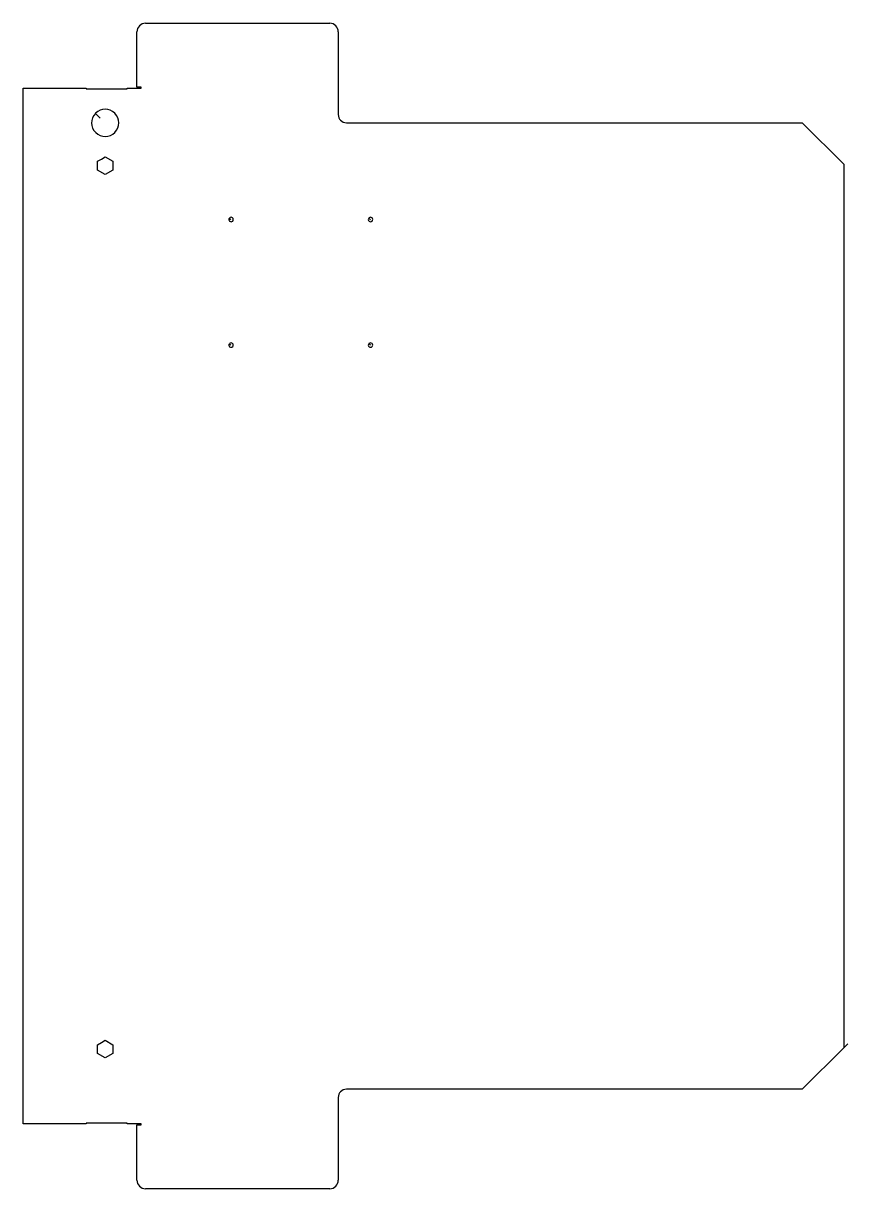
# Model space of a CAD drawing. Extents: x 889 to 1486, y 2140 to 2985.
import ezdxf

# ---------------------------------------------------------------- set-up
doc = ezdxf.new("R2010")
doc.units = 0

msp = doc.modelspace()

# ---------------------------------------------------------------- linework, layer by layer
for p, q in [((977.81, 2984.65), (1111.31, 2984.65)), ((971.66, 2938.35), (971.66, 2978.5)), ((1117.46, 2978.5), (1117.46, 2918.5)), ((974.66, 2938.35), (971.66, 2938.35)), ((974.66, 2937.65), (974.66, 2938.35)), ((889.35, 2187.35), (889.35, 2937.65)), ((889.35, 2937.65), (934.96, 2937.65)), ((934.96, 2937.65), (934.96, 2937.15)), ((934.96, 2937.15), (964.66, 2937.15)), ((964.66, 2937.15), (964.66, 2937.65)), ((964.66, 2937.65), (974.66, 2937.65)), ((945.02, 2915.93), (941.59, 2919.36)), ((1123.31, 2912.65), (1453.53, 2912.65)), ((1453.53, 2912.65), (1483.62, 2882.56)), ((945.91, 2886.26), (948.66, 2887.85)), ((948.66, 2887.85), (954.16, 2884.68)), ((943.16, 2884.68), (945.91, 2886.26)), ((943.16, 2878.32), (943.16, 2884.68)), ((954.16, 2884.68), (954.16, 2878.32)), ((1483.62, 2882.56), (1483.62, 2242.5)), ((948.66, 2875.15), (943.16, 2878.32)), ((954.16, 2878.32), (948.66, 2875.15)), ((1039.71, 2842.39), (1038.58, 2843.52)), ((1140.71, 2842.39), (1139.58, 2843.52)), ((1039.71, 2751.39), (1038.58, 2752.52)), ((1140.71, 2751.39), (1139.58, 2752.52)), ((943.16, 2244.68), (945.91, 2246.26)), ((945.91, 2246.26), (948.66, 2247.85)), ((948.66, 2247.85), (954.16, 2244.68)), ((943.16, 2238.32), (943.16, 2244.68)), ((948.66, 2235.15), (943.16, 2238.32)), ((954.16, 2238.32), (948.66, 2235.15)), ((954.16, 2244.68), (954.16, 2238.32)), ((1483.58, 2242.39), (1453.53, 2212.35)), ((1486.4, 2245.22), (1483.58, 2242.39)), ((1453.53, 2212.35), (1123.31, 2212.35)), ((1117.46, 2206.5), (1117.46, 2146.5)), ((934.96, 2187.35), (889.35, 2187.35)), ((964.66, 2187.85), (934.96, 2187.85)), ((934.96, 2187.85), (934.96, 2187.35)), ((964.66, 2187.35), (964.66, 2187.85)), ((974.66, 2187.35), (964.66, 2187.35)), ((974.66, 2186.65), (974.66, 2187.35)), ((971.66, 2146.5), (971.66, 2186.65)), ((971.66, 2186.65), (974.66, 2186.65)), ((1111.31, 2140.35), (977.81, 2140.35))]:
    msp.add_line(p, q)
for centre, radius, start, end in [((977.81, 2978.5), 6.15, 90, 180), ((1111.31, 2978.5), 6.15, 0, 90), ((948.66, 2912.5), 9.85, 135.86369, 135), ((1123.31, 2918.5), 5.85, 180, 270), ((1039.81, 2842.5), 1.6, 140.33216, 135), ((1140.81, 2842.5), 1.6, 140.33216, 135), ((1039.81, 2751.5), 1.6, 140.33216, 135), ((1140.81, 2751.5), 1.6, 140.33216, 135), ((1123.31, 2206.5), 5.85, 90, 180), ((977.81, 2146.5), 6.15, 180, 270), ((1111.31, 2146.5), 6.15, 270, 0)]:
    msp.add_arc(centre, radius, start, end)

doc.saveas('drawing.dxf')
